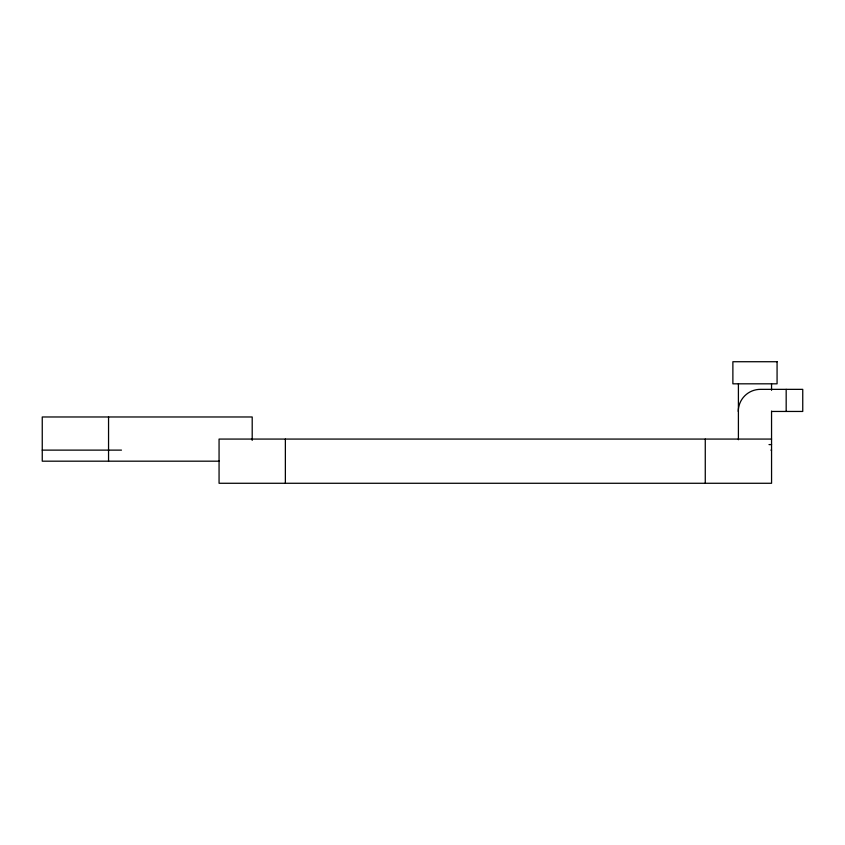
<?xml version="1.0" encoding="UTF-8"?>
<svg xmlns="http://www.w3.org/2000/svg" width="845" height="845" viewBox="0 0 845 845"><rect width="100%" height="100%" fill="white"/><g stroke="black" fill="none" stroke-linecap="round" stroke-linejoin="round"><path stroke-width="1.27" d="M771.569 411.452L802.75 411.452L802.75 389.355L760.373 389.355A22.097 22.097 0 0 0 738.276 411.452M771.569 439.073L219.066 439.073L219.066 483.277L771.569 483.277L771.548 411.124M769.003 444.597L771.569 444.597M42.25 450.121L121.479 450.121M770.915 450.121L771.548 450.121M219.256 461.18L42.25 461.18L42.25 416.976L252.201 416.976L252.201 440.372M786.177 389.355L786.177 411.452M771.548 383.82L771.548 390.327M738.403 383.82L738.403 439.727M705.269 439.073L705.269 483.277M285.367 439.073L285.367 483.277M108.551 416.976L108.551 461.18M777.073 361.723L732.879 361.723L732.879 383.82L777.073 383.82L777.073 361.723"/></g></svg>
